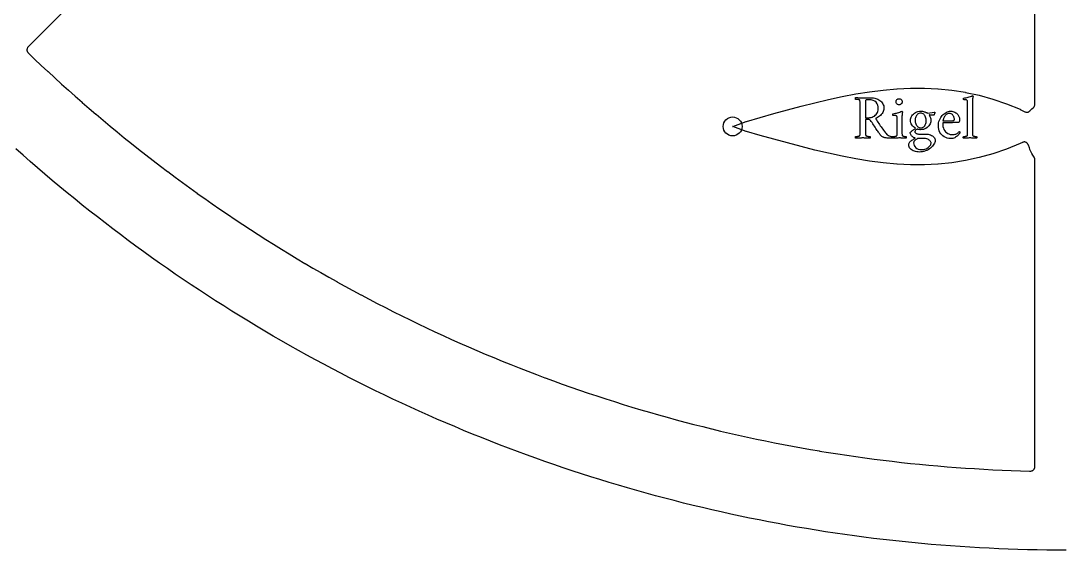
# Model space of a CAD drawing. Header units: millimetres. Extents: x -94 to 94, y -94 to 94.
# Drawn here: x -62.7 to -0.3, y -94.5 to -62.7 of the extents above; entities that cross this region are included whole.
import ezdxf

# ---------------------------------------------------------------- set-up
doc = ezdxf.new("R2010")
doc.units = ezdxf.units.MM
for name, color, linetype in [('CUT_INNER', 6, 'Continuous'), ('CUT_OUTER', 1, 'Continuous'), ('ENGRAVE', 7, 'Continuous'), ('TEXT', 5, 'Continuous')]:
    doc.layers.add(name, color=color, linetype=linetype)

msp = doc.modelspace()

# ---------------------------------------------------------------- linework, layer by layer
at = {"layer": 'CUT_INNER'}
msp.add_lwpolyline([(-48.7946, -50.7992), (-62.2904, -64.295), (-62.3071, -64.3135), (-62.3218, -64.3335), (-62.3346, -64.3549), (-62.3451, -64.3774), (-62.3533, -64.4008), (-62.3592, -64.425), (-62.3626, -64.4496), (-62.3636, -64.4745), (-62.3621, -64.4993), (-62.3581, -64.5239), (-62.3517, -64.5479), (-62.343, -64.5712), (-62.332, -64.5935), (-62.3188, -64.6146), (-62.3036, -64.6343), (-62.2865, -64.6523), (-61.9041, -65.0188), (-61.9029, -65.0198), (-61.5039, -65.3974), (-61.5028, -65.3984), (-61.1015, -65.7735), (-61.1004, -65.7746), (-60.6968, -66.1472), (-60.6957, -66.1482), (-60.2898, -66.5184), (-60.2886, -66.5194), (-59.8805, -66.887), (-59.8793, -66.8881), (-59.4689, -67.2532), (-59.4678, -67.2542), (-59.0552, -67.6168), (-59.054, -67.6178), (-58.6392, -67.9779), (-58.638, -67.9789), (-58.221, -68.3364), (-58.2198, -68.3374), (-57.8006, -68.6924), (-57.7994, -68.6934), (-57.378, -69.0458), (-57.3768, -69.0467), (-56.9532, -69.3965), (-56.9521, -69.3975), (-56.5264, -69.7447), (-56.5252, -69.7456), (-56.0974, -70.0902), (-56.0962, -70.0912), (-55.6662, -70.4331), (-55.665, -70.434), (-55.233, -70.7733), (-55.2318, -70.7743), (-54.7977, -71.1109), (-54.7965, -71.1118), (-54.3604, -71.4458), (-54.3591, -71.4467), (-53.921, -71.778), (-53.9197, -71.7789), (-53.4795, -72.1075), (-53.4783, -72.1084), (-53.0361, -72.4343), (-53.0348, -72.4352), (-52.5906, -72.7583), (-52.5894, -72.7592), (-52.1432, -73.0797), (-52.1419, -73.0806), (-51.6938, -73.3982), (-51.6926, -73.3991), (-51.2425, -73.714), (-51.2412, -73.7149), (-50.7892, -74.0271), (-50.7879, -74.0279), (-50.334, -74.3373), (-50.3328, -74.3382), (-49.877, -74.6448), (-49.8757, -74.6456), (-49.418, -74.9494), (-49.4167, -74.9502), (-48.9572, -75.2512), (-48.9559, -75.252), (-48.4945, -75.5502), (-48.4932, -75.551), (-48.0301, -75.8463), (-48.0288, -75.8471), (-47.5638, -76.1396), (-47.5625, -76.1404), (-47.0957, -76.43), (-47.0944, -76.4308), (-46.6258, -76.7175), (-46.6245, -76.7183), (-46.1542, -77.0022), (-46.1529, -77.003), (-45.6809, -77.2839), (-45.6796, -77.2847), (-45.2058, -77.5628), (-45.2045, -77.5635), (-44.7291, -77.8387), (-44.7277, -77.8395), (-44.2506, -78.1117), (-44.2493, -78.1124), (-43.7705, -78.3817), (-43.7691, -78.3825), (-43.2887, -78.6488), (-43.2874, -78.6496), (-42.8053, -78.913), (-42.804, -78.9137), (-42.3203, -79.1741), (-42.319, -79.1748), (-41.8337, -79.4323), (-41.8324, -79.433), (-41.3455, -79.6875), (-41.3442, -79.6882), (-40.8558, -79.9397), (-40.8544, -79.9404), (-40.3645, -80.1889), (-40.3632, -80.1896), (-39.8718, -80.435), (-39.8704, -80.4357), (-39.3775, -80.6782), (-39.3761, -80.6788), (-38.8817, -80.9183), (-38.8803, -80.9189), (-38.3845, -81.1553), (-38.3831, -81.156), (-37.8858, -81.3893), (-37.8844, -81.39), (-37.3857, -81.6202), (-37.3843, -81.6209), (-36.8841, -81.8481), (-36.8827, -81.8487), (-36.3812, -82.0729), (-36.3798, -82.0735), (-35.877, -82.2946), (-35.8756, -82.2952), (-35.3713, -82.5131), (-35.3699, -82.5137), (-34.8644, -82.7286), (-34.863, -82.7292), (-34.3561, -82.941), (-34.3547, -82.9416), (-33.8465, -83.1502), (-33.8451, -83.1508), (-33.3357, -83.3563), (-33.3343, -83.3569), (-32.8236, -83.5593), (-32.8222, -83.5599), (-32.3103, -83.7592), (-32.3089, -83.7597), (-31.7957, -83.9558), (-31.7943, -83.9564), (-31.28, -84.1493), (-31.2786, -84.1499), (-30.7631, -84.3397), (-30.7616, -84.3402), (-30.245, -84.5269), (-30.2436, -84.5274), (-29.7258, -84.7108), (-29.7243, -84.7114), (-29.2055, -84.8916), (-29.204, -84.8921), (-28.684, -85.0692), (-28.6826, -85.0697), (-28.1615, -85.2436), (-28.16, -85.2441), (-27.6379, -85.4148), (-27.6365, -85.4153), (-27.1133, -85.5828), (-27.1119, -85.5833), (-26.5877, -85.7476), (-26.5862, -85.748), (-26.061, -85.9091), (-26.0596, -85.9095), (-25.5334, -86.0674), (-25.532, -86.0678), (-25.0048, -86.2224), (-25.0034, -86.2229), (-24.4753, -86.3742), (-24.4738, -86.3747), (-23.9449, -86.5228), (-23.9434, -86.5232), (-23.4135, -86.6681), (-23.4121, -86.6685), (-22.8813, -86.8101), (-22.8798, -86.8105), (-22.3482, -86.9489), (-22.3467, -86.9493), (-21.8143, -87.0844), (-21.8128, -87.0847), (-21.2795, -87.2166), (-21.278, -87.2169), (-20.744, -87.3455), (-20.7425, -87.3459), (-20.2077, -87.4711), (-20.2062, -87.4715), (-19.6706, -87.5935), (-19.6691, -87.5938), (-19.1327, -87.7125), (-19.1312, -87.7129), (-18.5942, -87.8283), (-18.5927, -87.8286), (-18.0549, -87.9407), (-18.0534, -87.941), (-17.515, -88.0498), (-17.5135, -88.0501), (-16.9744, -88.1557), (-16.9729, -88.1559), (-16.4332, -88.2582), (-16.4317, -88.2584), (-15.8913, -88.3573), (-15.8898, -88.3576), (-15.3489, -88.4532), (-15.3473, -88.4534), (-14.8058, -88.5457), (-14.8043, -88.5459), (-14.2622, -88.6349), (-14.2607, -88.6351), (-13.7181, -88.7207), (-13.7166, -88.7209), (-13.1735, -88.8032), (-13.172, -88.8034), (-12.6284, -88.8824), (-12.6268, -88.8826), (-12.0827, -88.9582), (-12.0812, -88.9584), (-11.5367, -89.0306), (-11.5352, -89.0308), (-10.9902, -89.0998), (-10.9887, -89.0999), (-10.4433, -89.1655), (-10.4417, -89.1657), (-9.896, -89.2279), (-9.8944, -89.2281), (-9.3483, -89.287), (-9.3468, -89.2871), (-8.8003, -89.3426), (-8.7987, -89.3428), (-8.2519, -89.3949), (-8.2504, -89.3951), (-7.7032, -89.4439), (-7.7017, -89.444), (-7.1543, -89.4895), (-7.1527, -89.4896), (-6.605, -89.5317), (-6.6035, -89.5318), (-6.0555, -89.5705), (-6.054, -89.5706), (-5.5058, -89.606), (-5.5043, -89.6061), (-4.9559, -89.6381), (-4.9544, -89.6382), (-4.4058, -89.6668), (-4.4043, -89.6669), (-3.8555, -89.6922), (-3.854, -89.6922), (-3.3051, -89.7141), (-3.3036, -89.7142), (-2.7546, -89.7327), (-2.7531, -89.7328), (-2.204, -89.7479), (-2.2024, -89.748), (-2.1454, -89.7492), (-2.1205, -89.7485), (-2.0958, -89.7453), (-2.0716, -89.7397), (-2.0481, -89.7317), (-2.0254, -89.7215), (-2.0039, -89.709), (-1.9837, -89.6944), (-1.9651, -89.6779), (-1.9482, -89.6597), (-1.9333, -89.6398), (-1.9203, -89.6186), (-1.9095, -89.5962), (-1.9011, -89.5728), (-1.8949, -89.5487), (-1.8912, -89.5241), (-1.89, -89.4993), (-1.89, -71.0448), (-1.8911, -71.021), (-1.8945, -70.9975), (-1.9001, -70.9744), (-1.9079, -70.9519), (-1.9178, -70.9302), (-1.9297, -70.9096), (-2.0045, -70.7931), (-2.0087, -70.7861), (-2.0644, -70.6856), (-2.0669, -70.6807), (-2.1204, -70.5731), (-2.1228, -70.5681), (-2.1799, -70.4393), (-2.1814, -70.4357), (-2.2137, -70.3561), (-2.2151, -70.3524), (-2.2729, -70.1959), (-2.2739, -70.1932), (-2.2834, -70.1653), (-2.2928, -70.142), (-2.3044, -70.1197), (-2.3182, -70.0987), (-2.3341, -70.0792), (-2.3518, -70.0614), (-2.3712, -70.0454), (-2.3922, -70.0315), (-2.4144, -70.0198), (-2.4377, -70.0103), (-2.4618, -70.0032), (-2.4865, -69.9986), (-2.5116, -69.9965), (-2.5367, -69.997), (-2.5617, -69.9999), (-2.5862, -70.0053), (-2.6101, -70.0132), (-2.6331, -70.0235), (-2.7598, -70.0878), (-2.7686, -70.0918), (-3.5821, -70.4285), (-3.5896, -70.4313), (-4.404, -70.7085), (-4.4112, -70.7107), (-5.2258, -70.9347), (-5.2328, -70.9364), (-6.0476, -71.1109), (-6.0545, -71.1121), (-6.8694, -71.2394), (-6.8762, -71.2403), (-7.6913, -71.3226), (-7.6978, -71.3231), (-8.5132, -71.3628), (-8.5194, -71.3629), (-9.3351, -71.3623), (-9.3409, -71.3621), (-10.1571, -71.3239), (-10.1624, -71.3236), (-10.9791, -71.2507), (-10.9838, -71.2502), (-11.8012, -71.1459), (-11.8053, -71.1453), (-12.6232, -71.0131), (-12.6267, -71.0124), (-13.4452, -70.8558), (-13.4482, -70.8552), (-14.2673, -70.6779), (-14.2696, -70.6774), (-15.0893, -70.4832), (-15.0911, -70.4827), (-15.9112, -70.2752), (-15.9126, -70.2749), (-16.7327, -70.0575), (-17.5546, -69.8323), (-18.3765, -69.6009), (-18.3778, -69.6005), (-19.1953, -69.361), (-19.2024, -69.3587), (-20.0146, -69.0668), (-20.0198, -69.0646), (-20.0146, -69.0625), (-19.2024, -68.7706), (-19.1953, -68.7683), (-18.3778, -68.5288), (-18.3765, -68.5284), (-17.5562, -68.2975), (-16.7347, -68.0724), (-15.9126, -67.8544), (-15.9112, -67.8541), (-15.0911, -67.6466), (-15.0893, -67.6461), (-14.2696, -67.4519), (-14.2673, -67.4514), (-13.4482, -67.2741), (-13.4452, -67.2735), (-12.6267, -67.1169), (-12.6232, -67.1162), (-11.8053, -66.984), (-11.8012, -66.9834), (-10.9838, -66.8791), (-10.9791, -66.8786), (-10.1624, -66.8057), (-10.1571, -66.8054), (-9.3409, -66.7671), (-9.3351, -66.767), (-8.5194, -66.7664), (-8.5132, -66.7665), (-7.6978, -66.8062), (-7.6913, -66.8067), (-6.8762, -66.889), (-6.8694, -66.8899), (-6.0545, -67.0171), (-6.0476, -67.0184), (-5.2328, -67.1928), (-5.2258, -67.1946), (-4.4112, -67.4186), (-4.404, -67.4208), (-3.5896, -67.698), (-3.5821, -67.7008), (-2.7686, -68.0375), (-2.7598, -68.0415), (-2.4817, -68.1827), (-2.4597, -68.1925), (-2.4369, -68.2002), (-2.4134, -68.2057), (-2.3895, -68.2089), (-2.3655, -68.2097), (-2.3414, -68.2083), (-2.3176, -68.2045), (-2.2943, -68.1985), (-2.2717, -68.1903), (-2.25, -68.1799), (-2.2293, -68.1674), (-2.21, -68.1531), (-2.1921, -68.1369), (-2.1759, -68.1191), (-2.171, -68.1132), (-2.1627, -68.1041), (-2.0726, -68.0148), (-2.0635, -68.0066), (-1.9822, -67.9404), (-1.9639, -67.9239), (-1.9472, -67.9057), (-1.9325, -67.886), (-1.9198, -67.8649), (-1.9092, -67.8426), (-1.9009, -67.8194), (-1.8948, -67.7955), (-1.8912, -67.7711), (-1.89, -67.7465), (-1.89, -55.456)], dxfattribs=at)
at = {"layer": 'CUT_OUTER'}
msp.add_lwpolyline([(0, -94.5), (-0.5798, -94.4982), (-1.1597, -94.4929), (-1.7394, -94.484), (-2.1223, -94.4758), (-2.3157, -94.4716), (-2.3184, -94.4716), (-2.898, -94.4556), (-3.4775, -94.436), (-4.0569, -94.4129), (-4.6361, -94.3862), (-5.2152, -94.356), (-5.794, -94.3222), (-6.3727, -94.2849), (-6.9511, -94.244), (-7.5292, -94.1996), (-8.1071, -94.1516), (-8.6846, -94.1001), (-9.2619, -94.045), (-9.8387, -93.9864), (-10.4152, -93.9243), (-10.9914, -93.8586), (-11.567, -93.7894), (-12.1423, -93.7167), (-12.7171, -93.6404), (-13.2914, -93.5606), (-13.8653, -93.4773), (-14.4386, -93.3905), (-15.0113, -93.3001), (-15.5835, -93.2062), (-16.1551, -93.1089), (-16.7261, -93.008), (-17.2965, -92.9036), (-17.8662, -92.7957), (-18.4353, -92.6844), (-19.0036, -92.5695), (-19.5713, -92.4511), (-20.1382, -92.3293), (-20.7043, -92.204), (-21.2697, -92.0752), (-21.8342, -91.943), (-22.398, -91.8073), (-22.9609, -91.6681), (-23.5229, -91.5255), (-24.0841, -91.3795), (-24.6443, -91.23), (-25.2036, -91.077), (-25.762, -90.9207), (-26.3194, -90.7609), (-26.8758, -90.5977), (-27.4312, -90.4311), (-27.9855, -90.2611), (-28.5388, -90.0876), (-29.0911, -89.9108), (-29.6422, -89.7307), (-30.1922, -89.5471), (-30.7411, -89.3601), (-31.2888, -89.1698), (-31.8354, -88.9762), (-32.3807, -88.7792), (-32.9248, -88.5788), (-33.4677, -88.3751), (-34.0094, -88.1681), (-34.5497, -87.9578), (-35.0888, -87.7441), (-35.6265, -87.5272), (-36.1629, -87.3069), (-36.6979, -87.0834), (-37.2315, -86.8566), (-37.7638, -86.6265), (-38.2946, -86.3931), (-38.824, -86.1565), (-39.3519, -85.9167), (-39.8783, -85.6736), (-40.4033, -85.4273), (-40.9267, -85.1778), (-41.4485, -84.9251), (-41.9689, -84.6691), (-42.4876, -84.41), (-43.0047, -84.1478), (-43.5202, -83.8823), (-44.0341, -83.6137), (-44.5463, -83.3419), (-45.0569, -83.067), (-45.5657, -82.789), (-46.0728, -82.5078), (-46.5782, -82.2236), (-47.0819, -81.9362), (-47.5837, -81.6458), (-48.0838, -81.3523), (-48.5821, -81.0557), (-49.0785, -80.7561), (-49.5731, -80.4535), (-50.0658, -80.1478), (-50.5566, -79.8391), (-51.0456, -79.5274), (-51.5326, -79.2126), (-52.0176, -78.895), (-52.5007, -78.5743), (-52.9819, -78.2507), (-53.461, -77.9241), (-53.9382, -77.5946), (-54.4132, -77.2622), (-54.8863, -76.9269), (-55.3573, -76.5887), (-55.8262, -76.2475), (-56.293, -75.9036), (-56.7576, -75.5567), (-57.2202, -75.207), (-57.6806, -74.8545), (-58.1388, -74.4992), (-58.5948, -74.1411), (-59.0486, -73.7801), (-59.5002, -73.4164), (-59.9496, -73.05), (-60.3967, -72.6808), (-60.8415, -72.3088), (-61.284, -71.9341), (-61.7243, -71.5567), (-62.1622, -71.1767), (-62.5977, -70.7939), (-63.0309, -70.4085)], dxfattribs=at)
at = {"layer": 'ENGRAVE'}
msp.add_circle((-20.0206, -69.0646), 0.567, dxfattribs=at)
at = {"layer": 'TEXT'}
for points in [[(-11.6864, -67.3404), (-11.6238, -67.343), (-11.5603, -67.3507), (-11.4958, -67.3637), (-11.4304, -67.3818), (-11.3658, -67.4049), (-11.3038, -67.4326), (-11.2444, -67.4651), (-11.1876, -67.5023), (-11.1348, -67.5443), (-11.0874, -67.5912), (-11.0454, -67.6431), (-11.0088, -67.6999), (-10.9791, -67.7617), (-10.9579, -67.8284), (-10.9452, -67.9), (-10.941, -67.9766), (-10.9456, -68.042), (-10.9594, -68.1065), (-10.9823, -68.17), (-11.0144, -68.2326), (-11.0537, -68.2929), (-11.0982, -68.3493), (-11.1478, -68.402), (-11.2026, -68.451), (-11.2607, -68.4948), (-11.3198, -68.5319), (-11.3802, -68.5625), (-11.4417, -68.5865), (-11.3932, -68.6658), (-11.3457, -68.7418), (-11.2991, -68.8145), (-11.2535, -68.8839), (-11.2078, -68.9516), (-11.1612, -69.019), (-11.1137, -69.0862), (-11.0652, -69.1531), (-11.0149, -69.2217), (-10.9617, -69.2938), (-10.9057, -69.3695), (-10.8469, -69.4487), (-10.8065, -69.4981), (-10.7645, -69.5409), (-10.7209, -69.5771), (-10.6756, -69.6068), (-10.6258, -69.6305), (-10.5688, -69.6491), (-10.5044, -69.6625), (-10.4328, -69.6708), (-10.4266, -69.6799), (-10.4233, -69.6924), (-10.4229, -69.7082), (-10.4252, -69.7272), (-10.4288, -69.7458), (-10.4318, -69.7602), (-10.4344, -69.7703), (-10.4365, -69.7762), (-10.5249, -69.7754), (-10.6055, -69.7729), (-10.6783, -69.7688), (-10.7433, -69.763), (-10.8004, -69.7561), (-10.8492, -69.7484), (-10.8898, -69.7401), (-10.9222, -69.731), (-10.9429, -69.7224), (-10.9674, -69.7117), (-10.9956, -69.6989), (-11.0276, -69.6839), (-11.0612, -69.6648), (-11.0944, -69.6392), (-11.1271, -69.6074), (-11.1594, -69.5691), (-11.173, -69.5505), (-11.1914, -69.5249), (-11.2144, -69.4922), (-11.2422, -69.4524), (-11.2737, -69.4068), (-11.3081, -69.3564), (-11.3452, -69.3014), (-11.3852, -69.2416), (-11.4274, -69.1784), (-11.4709, -69.1131), (-11.5158, -69.0457), (-11.5622, -68.9762), (-11.6088, -68.9059), (-11.6544, -68.8364), (-11.6991, -68.7676), (-11.7429, -68.6995), (-11.7612, -68.6797), (-11.7862, -68.6656), (-11.8177, -68.6571), (-11.8558, -68.6543), (-12.0478, -68.6543), (-12.0478, -69.3395), (-12.0478, -69.3451), (-12.0478, -69.3508), (-12.0478, -69.3564), (-12.0478, -69.3621), (-12.0478, -69.3677), (-12.0478, -69.3734), (-12.0478, -69.379), (-12.0478, -69.3847), (-12.0477, -69.4196), (-12.0474, -69.4529), (-12.0468, -69.4845), (-12.046, -69.5145), (-12.0444, -69.5424), (-12.0417, -69.5677), (-12.0378, -69.5904), (-12.0328, -69.6105), (-12.0262, -69.6197), (-12.014, -69.6284), (-11.9961, -69.6367), (-11.9725, -69.6444), (-11.9457, -69.6514), (-11.918, -69.6571), (-11.8892, -69.6617), (-11.8596, -69.6651), (-11.8318, -69.6676), (-11.8088, -69.6694), (-11.7904, -69.6704), (-11.7768, -69.6708), (-11.7717, -69.6797), (-11.7678, -69.6915), (-11.7651, -69.7061), (-11.7636, -69.7235), (-11.7637, -69.7409), (-11.766, -69.7555), (-11.7703, -69.7672), (-11.7768, -69.7762), (-11.8327, -69.7725), (-11.8874, -69.7691), (-11.9409, -69.766), (-11.9932, -69.763), (-12.0454, -69.7605), (-12.0982, -69.7588), (-12.1517, -69.7577), (-12.206, -69.7574), (-12.2589, -69.7577), (-12.3123, -69.7588), (-12.3662, -69.7605), (-12.4205, -69.763), (-12.4754, -69.766), (-12.5307, -69.7691), (-12.5864, -69.7725), (-12.6427, -69.7762), (-12.6491, -69.7672), (-12.6535, -69.7555), (-12.6557, -69.7409), (-12.6558, -69.7235), (-12.6543, -69.7061), (-12.6516, -69.6915), (-12.6477, -69.6797), (-12.6427, -69.6708), (-12.629, -69.6704), (-12.6107, -69.6694), (-12.5876, -69.6676), (-12.5598, -69.6651), (-12.5301, -69.6617), (-12.501, -69.6571), (-12.4727, -69.6514), (-12.445, -69.6444), (-12.4209, -69.6367), (-12.4031, -69.6284), (-12.3917, -69.6197), (-12.3867, -69.6105), (-12.38, -69.5863), (-12.3749, -69.5588), (-12.3715, -69.5279), (-12.3697, -69.4938), (-12.3689, -69.4574), (-12.3683, -69.4195), (-12.368, -69.3802), (-12.3678, -69.3395), (-12.3716, -67.7696), (-12.3717, -67.7287), (-12.3721, -67.6891), (-12.3727, -67.6506), (-12.3735, -67.6133), (-12.3753, -67.5784), (-12.3787, -67.547), (-12.3837, -67.5191), (-12.3904, -67.4947), (-12.3955, -67.4842), (-12.4069, -67.475), (-12.4247, -67.4672), (-12.4488, -67.4609), (-12.4763, -67.4556), (-12.5043, -67.451), (-12.5328, -67.4471), (-12.5617, -67.4439), (-12.5887, -67.4414), (-12.6111, -67.4397), (-12.6291, -67.4386), (-12.6427, -67.4383), (-12.6477, -67.4293), (-12.6516, -67.4176), (-12.6543, -67.403), (-12.6558, -67.3856), (-12.6557, -67.3682), (-12.6535, -67.3536), (-12.6491, -67.3418), (-12.6427, -67.3329), (-12.5866, -67.3349), (-12.5311, -67.3371), (-12.4764, -67.3396), (-12.4224, -67.3423), (-12.3689, -67.3447), (-12.3156, -67.3465), (-12.2625, -67.3476), (-12.2097, -67.3479), (-12.1541, -67.3477), (-12.0963, -67.347), (-12.0364, -67.3458), (-11.9744, -67.3442), (-11.9091, -67.3425), (-11.8394, -67.3413), (-11.7651, -67.3406), (-11.6864, -67.3404)], [(-10.2144, -67.5851), (-10.211, -67.5487), (-10.2008, -67.515), (-10.1837, -67.4838), (-10.1598, -67.4552), (-10.1312, -67.4313), (-10.1, -67.4143), (-10.0663, -67.404), (-10.0299, -67.4006), (-9.9936, -67.404), (-9.9598, -67.4143), (-9.9286, -67.4313), (-9.9, -67.4552), (-9.8762, -67.4838), (-9.8591, -67.515), (-9.8489, -67.5487), (-9.8455, -67.5851), (-9.8489, -67.6215), (-9.8591, -67.6552), (-9.8762, -67.6864), (-9.9, -67.715), (-9.9286, -67.7389), (-9.9598, -67.7559), (-9.9936, -67.7662), (-10.0299, -67.7696), (-10.0663, -67.7662), (-10.1, -67.7559), (-10.1312, -67.7389), (-10.1598, -67.715), (-10.1837, -67.6864), (-10.2008, -67.6552), (-10.211, -67.6215), (-10.2144, -67.5851)], [(-5.9188, -67.7131), (-5.9189, -67.6913), (-5.9193, -67.6675), (-5.9199, -67.6415), (-5.9207, -67.6133), (-5.9225, -67.5857), (-5.9259, -67.5611), (-5.9309, -67.5396), (-5.9376, -67.5211), (-5.9483, -67.5023), (-5.9654, -67.4872), (-5.9888, -67.4759), (-6.0186, -67.4684), (-6.0521, -67.4634), (-6.0868, -67.4599), (-6.1227, -67.4578), (-6.1598, -67.4571), (-6.1615, -67.4542), (-6.1631, -67.4453), (-6.1643, -67.4306), (-6.1654, -67.41), (-6.1655, -67.3892), (-6.164, -67.3738), (-6.1608, -67.3638), (-6.156, -67.3592), (-6.0868, -67.3502), (-6.0186, -67.338), (-5.9513, -67.3229), (-5.8849, -67.3046), (-5.82, -67.284), (-5.7569, -67.2618), (-5.6957, -67.2379), (-5.6365, -67.2124), (-5.629, -67.2137), (-5.6219, -67.2176), (-5.6149, -67.224), (-5.6082, -67.2331), (-5.6025, -67.2433), (-5.5983, -67.2533), (-5.5959, -67.2631), (-5.595, -67.2726), (-5.5963, -67.2778), (-5.6002, -67.2933), (-5.6067, -67.3192), (-5.6157, -67.3554), (-5.6248, -67.4013), (-5.6313, -67.4562), (-5.6352, -67.5199), (-5.6365, -67.5926), (-5.6365, -69.3395), (-5.6363, -69.3802), (-5.636, -69.4195), (-5.6354, -69.4574), (-5.6346, -69.4938), (-5.6328, -69.5279), (-5.6294, -69.5588), (-5.6243, -69.5863), (-5.6176, -69.6105), (-5.6114, -69.6197), (-5.6002, -69.6284), (-5.5841, -69.6367), (-5.563, -69.6444), (-5.539, -69.6514), (-5.5141, -69.6571), (-5.4882, -69.6617), (-5.4614, -69.6651), (-5.4361, -69.6676), (-5.4148, -69.6694), (-5.3975, -69.6704), (-5.3842, -69.6708), (-5.3792, -69.6797), (-5.3753, -69.6915), (-5.3726, -69.7061), (-5.371, -69.7235), (-5.3712, -69.7409), (-5.3734, -69.7555), (-5.3777, -69.7672), (-5.3842, -69.7762), (-5.439, -69.7725), (-5.4906, -69.7691), (-5.5388, -69.766), (-5.5837, -69.763), (-5.6285, -69.7605), (-5.676, -69.7588), (-5.7263, -69.7577), (-5.7795, -69.7574), (-5.8309, -69.7577), (-5.8798, -69.7588), (-5.926, -69.7605), (-5.9696, -69.763), (-6.0138, -69.766), (-6.0614, -69.7691), (-6.1126, -69.7725), (-6.1673, -69.7762), (-6.1738, -69.7672), (-6.1781, -69.7555), (-6.1803, -69.7409), (-6.1805, -69.7235), (-6.1789, -69.7061), (-6.1762, -69.6915), (-6.1723, -69.6797), (-6.1673, -69.6708), (-6.1541, -69.6704), (-6.1372, -69.6694), (-6.1165, -69.6676), (-6.092, -69.6651), (-6.0659, -69.6617), (-6.0402, -69.6571), (-6.015, -69.6514), (-5.9903, -69.6444), (-5.9687, -69.6367), (-5.9527, -69.6284), (-5.9423, -69.6197), (-5.9376, -69.6105), (-5.9309, -69.5863), (-5.9259, -69.5588), (-5.9225, -69.5279), (-5.9207, -69.4938), (-5.9199, -69.4574), (-5.9193, -69.4195), (-5.9189, -69.3802), (-5.9188, -69.3395)], [(-11.2836, -68.0105), (-11.2917, -67.8955), (-11.3161, -67.7912), (-11.3567, -67.6978), (-11.4135, -67.6152), (-11.4894, -67.5477), (-11.5871, -67.4994), (-11.7068, -67.4705), (-11.8483, -67.4609), (-11.8675, -67.4611), (-11.8911, -67.4618), (-11.9192, -67.463), (-11.9518, -67.4646), (-11.983, -67.4679), (-12.0069, -67.474), (-12.0235, -67.483), (-12.0328, -67.4947), (-12.0395, -67.5146), (-12.0445, -67.5404), (-12.048, -67.572), (-12.0497, -67.6096), (-12.0505, -67.6502), (-12.0511, -67.691), (-12.0515, -67.732), (-12.0516, -67.7733), (-12.0478, -68.5413), (-11.8521, -68.5413), (-11.7814, -68.5372), (-11.7123, -68.5249), (-11.6449, -68.5043), (-11.5791, -68.4755), (-11.5171, -68.4392), (-11.461, -68.3964), (-11.4108, -68.347), (-11.3664, -68.291), (-11.3302, -68.229), (-11.3043, -68.1616), (-11.2888, -68.0888), (-11.2836, -68.0105)], [(-9.8605, -69.3395), (-9.8604, -69.3802), (-9.86, -69.4195), (-9.8595, -69.4574), (-9.8586, -69.4938), (-9.8569, -69.5279), (-9.8535, -69.5588), (-9.8484, -69.5863), (-9.8417, -69.6105), (-9.8355, -69.6197), (-9.8243, -69.6284), (-9.8082, -69.6367), (-9.7871, -69.6444), (-9.7632, -69.6514), (-9.7386, -69.6571), (-9.7133, -69.6617), (-9.6873, -69.6651), (-9.6629, -69.6676), (-9.6422, -69.6694), (-9.6252, -69.6704), (-9.612, -69.6708), (-9.607, -69.6797), (-9.6031, -69.6915), (-9.6004, -69.7061), (-9.5989, -69.7235), (-9.599, -69.7409), (-9.6012, -69.7555), (-9.6056, -69.7672), (-9.612, -69.7762), (-9.6667, -69.7725), (-9.7179, -69.7691), (-9.7656, -69.766), (-9.8097, -69.763), (-9.8536, -69.7605), (-9.9005, -69.7588), (-9.9505, -69.7577), (-10.0036, -69.7574), (-10.0551, -69.7577), (-10.1043, -69.7588), (-10.1511, -69.7605), (-10.1956, -69.763), (-10.2405, -69.766), (-10.2888, -69.7691), (-10.3403, -69.7725), (-10.3951, -69.7762), (-10.4016, -69.7672), (-10.4059, -69.7555), (-10.4082, -69.7409), (-10.4083, -69.7235), (-10.4068, -69.7061), (-10.4041, -69.6915), (-10.4002, -69.6797), (-10.3951, -69.6708), (-10.3818, -69.6704), (-10.3645, -69.6694), (-10.3432, -69.6676), (-10.3179, -69.6651), (-10.291, -69.6617), (-10.2648, -69.6571), (-10.2392, -69.6514), (-10.2144, -69.6444), (-10.1928, -69.6367), (-10.1768, -69.6284), (-10.1664, -69.6197), (-10.1617, -69.6105), (-10.155, -69.5863), (-10.1499, -69.5588), (-10.1465, -69.5279), (-10.1448, -69.4938), (-10.1439, -69.4574), (-10.1433, -69.4195), (-10.143, -69.3802), (-10.1429, -69.3395), (-10.1429, -68.6543), (-10.143, -68.6341), (-10.1433, -68.611), (-10.1439, -68.5851), (-10.1448, -68.5564), (-10.1465, -68.5279), (-10.1499, -68.5028), (-10.155, -68.4809), (-10.1617, -68.4623), (-10.1699, -68.4466), (-10.1833, -68.4336), (-10.2019, -68.4231), (-10.2257, -68.4152), (-10.252, -68.4093), (-10.2784, -68.4049), (-10.3048, -68.4018), (-10.3311, -68.4002), (-10.3551, -68.3993), (-10.3744, -68.3988), (-10.389, -68.3984), (-10.3989, -68.3983), (-10.4008, -68.3926), (-10.4026, -68.3832), (-10.4045, -68.37), (-10.4064, -68.3531), (-10.4073, -68.3357), (-10.4064, -68.3211), (-10.4036, -68.3093), (-10.3989, -68.3004), (-10.3278, -68.2898), (-10.2577, -68.2769), (-10.1885, -68.2616), (-10.1203, -68.2439), (-10.0542, -68.2237), (-9.9913, -68.2006), (-9.9318, -68.1748), (-9.8756, -68.146), (-9.8682, -68.1475), (-9.861, -68.1517), (-9.854, -68.1588), (-9.8473, -68.1686), (-9.8416, -68.1795), (-9.8375, -68.1893), (-9.835, -68.1983), (-9.8342, -68.2063), (-9.8346, -68.2145), (-9.836, -68.2279), (-9.8384, -68.2465), (-9.8417, -68.2703), (-9.8453, -68.2966), (-9.8487, -68.323), (-9.8519, -68.3493), (-9.8549, -68.3757), (-9.8573, -68.3999), (-9.8591, -68.4199), (-9.8602, -68.4357), (-9.8605, -68.4472)], [(-8.4299, -69.5202), (-8.3576, -69.5235), (-8.2873, -69.5334), (-8.2192, -69.5498), (-8.1532, -69.5729), (-8.0913, -69.6014), (-8.0355, -69.6341), (-7.9859, -69.671), (-7.9424, -69.7122), (-7.907, -69.7567), (-7.8817, -69.8035), (-7.8665, -69.8527), (-7.8614, -69.9042), (-7.8663, -69.9611), (-7.8807, -70.019), (-7.9048, -70.0778), (-7.9386, -70.1376), (-7.9806, -70.1969), (-8.0294, -70.2543), (-8.0851, -70.3098), (-8.1475, -70.3635), (-8.216, -70.4137), (-8.2897, -70.459), (-8.3685, -70.4994), (-8.4525, -70.5348), (-8.5403, -70.5636), (-8.6304, -70.5842), (-8.7229, -70.5966), (-8.8177, -70.6007), (-8.8911, -70.5976), (-8.9645, -70.5884), (-9.0379, -70.5731), (-9.1113, -70.5517), (-9.1817, -70.5241), (-9.2459, -70.4901), (-9.304, -70.4497), (-9.356, -70.403), (-9.3989, -70.35), (-9.4294, -70.2905), (-9.4478, -70.2248), (-9.4539, -70.1527), (-9.4494, -70.1117), (-9.436, -70.0717), (-9.4137, -70.0327), (-9.3824, -69.9945), (-9.3452, -69.9578), (-9.3052, -69.923), (-9.2624, -69.8901), (-9.2167, -69.859), (-9.1718, -69.8308), (-9.1311, -69.8063), (-9.0946, -69.7856), (-9.0624, -69.7687), (-9.0947, -69.756), (-9.1278, -69.7404), (-9.1616, -69.7221), (-9.196, -69.7009), (-9.2296, -69.6768), (-9.2605, -69.6496), (-9.2889, -69.6194), (-9.3146, -69.5861), (-9.336, -69.5499), (-9.3513, -69.5112), (-9.3605, -69.4699), (-9.3636, -69.4261), (-9.3449, -69.4064), (-9.3226, -69.3851), (-9.2969, -69.3622), (-9.2676, -69.3376), (-9.2365, -69.3125), (-9.2054, -69.2882), (-9.1744, -69.2645), (-9.1433, -69.2416), (-9.114, -69.2206), (-9.0883, -69.203), (-9.066, -69.1886), (-9.0473, -69.1776), (-9.1119, -69.1365), (-9.1702, -69.0886), (-9.222, -69.0339), (-9.2676, -68.9724), (-9.3046, -68.9071), (-9.3311, -68.8411), (-9.347, -68.7744), (-9.3523, -68.707), (-9.3472, -68.6349), (-9.332, -68.5653), (-9.3067, -68.4984), (-9.2713, -68.434), (-9.2271, -68.3739), (-9.1753, -68.3197), (-9.116, -68.2713), (-9.0492, -68.2289), (-8.9764, -68.1943), (-8.8991, -68.1696), (-8.8173, -68.1548), (-8.7311, -68.1498), (-8.6732, -68.1518), (-8.62, -68.1578), (-8.5716, -68.1678), (-8.5278, -68.1818), (-8.4885, -68.197), (-8.4534, -68.2105), (-8.4226, -68.2224), (-8.396, -68.2326), (-8.3728, -68.2409), (-8.356, -68.2468), (-8.3456, -68.2503), (-8.3414, -68.2515), (-8.339, -68.2519), (-8.3334, -68.2533), (-8.3248, -68.2557), (-8.3132, -68.259), (-7.9179, -68.2025), (-7.9031, -68.2091), (-7.8925, -68.2176), (-7.8861, -68.2279), (-7.884, -68.2402), (-7.8857, -68.2535), (-7.8906, -68.2708), (-7.8988, -68.292), (-7.9104, -68.3173), (-7.9238, -68.3424), (-7.9377, -68.363), (-7.952, -68.3791), (-7.9668, -68.3908), (-7.9901, -68.389), (-8.0148, -68.3875), (-8.041, -68.3862), (-8.0685, -68.3851), (-8.0958, -68.384), (-8.1212, -68.3828), (-8.1447, -68.3812), (-8.1664, -68.3795), (-8.1845, -68.3778), (-8.1974, -68.3766), (-8.2052, -68.3759), (-8.2078, -68.3757), (-8.2144, -68.3764), (-8.2191, -68.3785), (-8.2219, -68.382), (-8.2228, -68.387), (-8.2135, -68.3996), (-8.2007, -68.4223), (-8.1844, -68.4551), (-8.1645, -68.4981), (-8.1455, -68.5481), (-8.132, -68.6021), (-8.1239, -68.6601), (-8.1212, -68.7221), (-8.1263, -68.7858), (-8.1414, -68.8491), (-8.1667, -68.9119), (-8.2021, -68.9743), (-8.2464, -69.0337), (-8.2981, -69.0877), (-8.3574, -69.1363), (-8.4243, -69.1795), (-8.4971, -69.2149), (-8.5744, -69.2402), (-8.6561, -69.2554), (-8.7424, -69.2604), (-8.7678, -69.2597), (-8.7951, -69.2576), (-8.8243, -69.2541), (-8.8553, -69.2491), (-8.8852, -69.2435), (-8.9109, -69.2378), (-8.9323, -69.2322), (-8.9494, -69.2265), (-8.9736, -69.2409), (-8.997, -69.2576), (-9.0197, -69.2766), (-9.0417, -69.2981), (-9.0606, -69.3207), (-9.0741, -69.3432), (-9.0823, -69.3658), (-9.085, -69.3884), (-9.0814, -69.4032), (-9.0709, -69.4214), (-9.0532, -69.4428), (-9.0285, -69.4675), (-8.997, -69.4905), (-8.9589, -69.507), (-8.9141, -69.5169), (-8.8629, -69.5202)], [(-8.7461, -68.2628), (-8.7967, -68.2668), (-8.8431, -68.2788), (-8.8852, -68.2988), (-8.9231, -68.3268), (-8.9567, -68.3609), (-8.9861, -68.3992), (-9.0113, -68.4418), (-9.0323, -68.4886), (-9.0487, -68.5381), (-9.0605, -68.5884), (-9.0676, -68.6397), (-9.0699, -68.6919), (-9.0673, -68.7479), (-9.0596, -68.803), (-9.0466, -68.8571), (-9.0285, -68.9103), (-9.0054, -68.9606), (-8.9777, -69.0063), (-8.9452, -69.0472), (-8.908, -69.0835), (-8.8664, -69.1131), (-8.8205, -69.1343), (-8.7704, -69.147), (-8.716, -69.1512), (-8.6672, -69.1474), (-8.6224, -69.1357), (-8.5816, -69.1163), (-8.5447, -69.0891), (-8.512, -69.0559), (-8.4836, -69.0185), (-8.4593, -68.9769), (-8.4393, -68.931), (-8.4237, -68.8826), (-8.4125, -68.8336), (-8.4058, -68.7838), (-8.4036, -68.7333), (-8.4059, -68.6756), (-8.413, -68.619), (-8.4247, -68.5636), (-8.4412, -68.5093), (-8.4624, -68.458), (-8.4883, -68.4115), (-8.5188, -68.3696), (-8.5541, -68.3324), (-8.5944, -68.3019), (-8.6398, -68.2802), (-8.6904, -68.2671), (-8.7461, -68.2628)], [(-7.4172, -68.8538), (-7.4137, -68.9658), (-7.3993, -69.0684), (-7.3741, -69.1616), (-7.3381, -69.2454), (-7.2932, -69.3194), (-7.2412, -69.3832), (-7.1821, -69.437), (-7.116, -69.4807), (-7.0449, -69.5144), (-6.9711, -69.5385), (-6.8944, -69.553), (-6.8148, -69.5578), (-6.7652, -69.5556), (-6.7179, -69.5489), (-6.6729, -69.5377), (-6.6304, -69.5221), (-6.5906, -69.5035), (-6.5541, -69.4835), (-6.5209, -69.4621), (-6.4911, -69.4392), (-6.4649, -69.417), (-6.4431, -69.3974), (-6.4254, -69.3803), (-6.412, -69.3658), (-6.4095, -69.3667), (-6.4059, -69.3691), (-6.4011, -69.3732), (-6.3951, -69.379), (-6.3893, -69.3862), (-6.3852, -69.3945), (-6.3827, -69.4041), (-6.3819, -69.4148), (-6.3833, -69.4303), (-6.3875, -69.4468), (-6.3946, -69.4642), (-6.4045, -69.4825), (-6.4238, -69.5102), (-6.4478, -69.5404), (-6.4765, -69.5732), (-6.5099, -69.6087), (-6.548, -69.6443), (-6.5908, -69.6778), (-6.6384, -69.7092), (-6.6906, -69.7385), (-6.7473, -69.7632), (-6.8082, -69.7809), (-6.8734, -69.7915), (-6.9428, -69.795), (-7.0471, -69.7887), (-7.1452, -69.7696), (-7.2372, -69.7378), (-7.3231, -69.6934), (-7.4014, -69.6381), (-7.4708, -69.5738), (-7.5313, -69.5007), (-7.5828, -69.4185), (-7.624, -69.3294), (-7.6534, -69.235), (-7.6711, -69.1355), (-7.677, -69.0308), (-7.6728, -68.9401), (-7.6605, -68.8524), (-7.6399, -68.7678), (-7.6111, -68.6863), (-7.5755, -68.6089), (-7.5348, -68.5366), (-7.489, -68.4696), (-7.4379, -68.4077), (-7.3829, -68.3516), (-7.3254, -68.3018), (-7.2653, -68.2584), (-7.2026, -68.2213), (-7.1391, -68.1917), (-7.0765, -68.1705), (-7.0148, -68.1578), (-6.9541, -68.1536), (-6.8749, -68.1571), (-6.8031, -68.1677), (-6.7385, -68.1853), (-6.6812, -68.21), (-6.6304, -68.2399), (-6.5852, -68.2731), (-6.5456, -68.3096), (-6.5118, -68.3493), (-6.4831, -68.3908), (-6.4591, -68.4322), (-6.4398, -68.4736), (-6.4252, -68.515), (-6.4145, -68.5548), (-6.4068, -68.5912), (-6.4022, -68.6244), (-6.4007, -68.6543), (-6.4019, -68.6917), (-6.4054, -68.7249), (-6.4113, -68.7538), (-6.4195, -68.7785), (-6.4311, -68.7985), (-6.4468, -68.8133), (-6.4668, -68.823), (-6.4911, -68.8275), (-6.5121, -68.8292), (-6.5414, -68.8308), (-6.5789, -68.8321), (-6.6247, -68.8331), (-6.6764, -68.8342), (-6.7315, -68.8355), (-6.7902, -68.837), (-6.8525, -68.8388), (-6.9162, -68.8406), (-6.9795, -68.8425), (-7.0424, -68.8444), (-7.1047, -68.8463), (-7.1645, -68.8481), (-7.2195, -68.8496), (-7.2699, -68.8509), (-7.3155, -68.8519), (-7.3544, -68.8528), (-7.3842, -68.8533), (-7.4052, -68.8537), (-7.4172, -68.8538)], [(-7.3984, -68.7183), (-6.7998, -68.7183), (-6.7834, -68.7171), (-6.7682, -68.7136), (-6.7542, -68.7077), (-6.7414, -68.6995), (-6.7305, -68.6882), (-6.7221, -68.6731), (-6.7164, -68.6543), (-6.7132, -68.6317), (-6.7134, -68.6068), (-6.7179, -68.5771), (-6.7266, -68.5428), (-6.7395, -68.5037), (-6.7568, -68.4632), (-6.7786, -68.4246), (-6.8048, -68.3879), (-6.8355, -68.3531), (-6.8714, -68.3235), (-6.9132, -68.3023), (-6.9608, -68.2896), (-7.0144, -68.2853), (-7.0701, -68.2895), (-7.1207, -68.3018), (-7.1661, -68.3224), (-7.2064, -68.3512), (-7.242, -68.3853), (-7.2737, -68.4218), (-7.3013, -68.4606), (-7.3249, -68.5018), (-7.3449, -68.543), (-7.3617, -68.5818), (-7.3751, -68.6183), (-7.3852, -68.6524), (-7.3924, -68.6812), (-7.3969, -68.7018), (-7.3989, -68.7142), (-7.3984, -68.7183)], [(-8.5993, -69.78), (-8.619, -69.7801), (-8.644, -69.7804), (-8.6745, -69.781), (-8.7104, -69.7818), (-8.7485, -69.7829), (-8.7857, -69.7842), (-8.8219, -69.7857), (-8.8572, -69.7875), (-8.8886, -69.7896), (-8.9132, -69.7922), (-8.931, -69.7952), (-8.9419, -69.7988), (-8.9732, -69.8195), (-9.0069, -69.844), (-9.0429, -69.8722), (-9.0812, -69.9042), (-9.1158, -69.9383), (-9.1405, -69.9729), (-9.1553, -70.008), (-9.1603, -70.0435), (-9.1523, -70.1283), (-9.1283, -70.2058), (-9.0883, -70.2761), (-9.0323, -70.339), (-8.9617, -70.3909), (-8.8779, -70.428), (-8.781, -70.4502), (-8.6708, -70.4576), (-8.6068, -70.4541), (-8.5428, -70.4435), (-8.4788, -70.4258), (-8.4148, -70.4011), (-8.3534, -70.3708), (-8.2972, -70.3362), (-8.2461, -70.2974), (-8.2003, -70.2543), (-8.1624, -70.2084), (-8.1353, -70.1611), (-8.1191, -70.1124), (-8.1137, -70.0623), (-8.1167, -70.0351), (-8.1259, -70.0063), (-8.1412, -69.9758), (-8.1626, -69.9437), (-8.1906, -69.9118), (-8.2257, -69.8821), (-8.2678, -69.8544), (-8.317, -69.8289), (-8.3741, -69.8075), (-8.4403, -69.7922), (-8.5153, -69.783), (-8.5993, -69.78)]]:
    msp.add_lwpolyline(points, close=True, dxfattribs=at)

doc.saveas('drawing.dxf')
